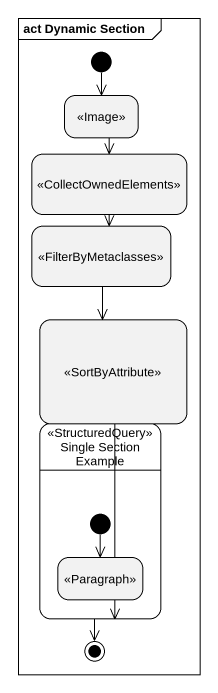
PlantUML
@startuml
mainframe act Dynamic Section
hide empty description
state " " as state1 <<Image>>
state " " as state2 <<CollectOwnedElements>>
state " " as state3 <<FilterByMetaclasses>>
state " " as state4 <<SortByAttribute>>
state "Single Section Example" as Single_Section_Example <<StructuredQuery>> {
  state " " as state5 <<Paragraph>>
  [*] --> state5
}
[*] --> state1
state1 --> state2
state2 --> state3
state3 --> state4
state4 --> Single_Section_Example
Single_Section_Example --> [*]
@enduml
